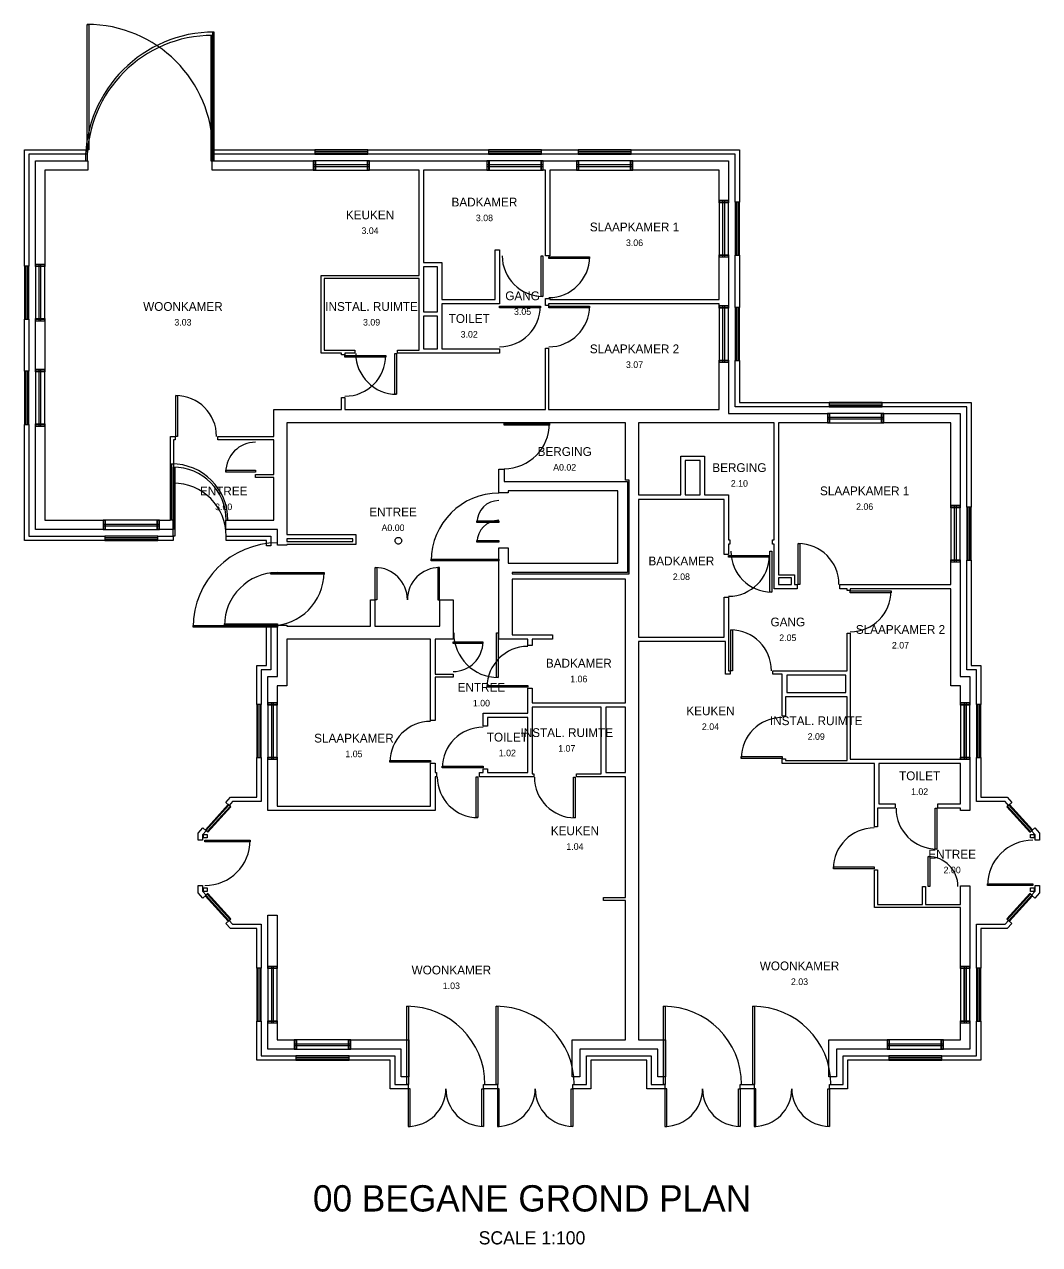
# Model space of a CAD drawing. Header units: metres. Extents: x 0 to 115, y -4 to 24.
# Drawn here: x 0 to 23.14, y -3.55 to 24.27 of the extents above; entities that cross this region are included whole.
import ezdxf
from ezdxf.enums import TextEntityAlignment as Align

# ---------------------------------------------------------------- set-up
doc = ezdxf.new("R2010")
doc.units = ezdxf.units.M
for name, color, linetype in [('A-ANNO-TTLB', 7, 'Continuous'), ('A-AREA-IDEN', 7, 'Continuous'), ('A-COLS', 7, 'Continuous'), ('A-DOOR', 7, 'Continuous'), ('A-GLAZ', 7, 'Continuous'), ('A-WALL', 7, 'Continuous')]:
    doc.layers.add(name, color=color, linetype=linetype)

msp = doc.modelspace()

# ---------------------------------------------------------------- linework, layer by layer
at = {"layer": 'A-COLS'}
for p, q in [((8.45, 12.51), (8.453, 12.522)), ((8.453, 12.522), (8.46, 12.534)), ((8.46, 12.534), (8.466, 12.545)), ((8.466, 12.545), (8.477, 12.554)), ((8.477, 12.554), (8.486, 12.562)), ((8.486, 12.562), (8.499, 12.567)), ((8.499, 12.567), (8.511, 12.571)), ((8.511, 12.571), (8.523, 12.571)), ((8.523, 12.571), (8.537, 12.571)), ((8.537, 12.571), (8.551, 12.566)), ((8.551, 12.566), (8.562, 12.562)), ((8.562, 12.562), (8.573, 12.553)), ((8.573, 12.553), (8.582, 12.545)), ((8.582, 12.545), (8.589, 12.532)), ((8.589, 12.532), (8.595, 12.522)), ((8.595, 12.522), (8.598, 12.508)), ((8.448, 12.496), (8.45, 12.51)), ((8.45, 12.484), (8.448, 12.496)), ((8.453, 12.47), (8.45, 12.484)), ((8.459, 12.46), (8.453, 12.47)), ((8.466, 12.447), (8.459, 12.46)), ((8.475, 12.439), (8.466, 12.447)), ((8.486, 12.43), (8.475, 12.439)), ((8.497, 12.426), (8.486, 12.43)), ((8.511, 12.421), (8.497, 12.426)), ((8.525, 12.421), (8.511, 12.421)), ((8.537, 12.421), (8.525, 12.421)), ((8.549, 12.425), (8.537, 12.421)), ((8.562, 12.43), (8.549, 12.425)), ((8.571, 12.438), (8.562, 12.43)), ((8.582, 12.447), (8.571, 12.438)), ((8.588, 12.458), (8.582, 12.447)), ((8.595, 12.47), (8.588, 12.458)), ((8.598, 12.482), (8.595, 12.47)), ((8.598, 12.508), (8.6, 12.496)), ((8.6, 12.496), (8.598, 12.482)), ((4.085, 5.76), (4.085, 5.8)), ((4.085, 5.8), (4.125, 5.8)), ((4.085, 5.72), (4.085, 5.76)), ((4.125, 5.72), (4.085, 5.72)), ((4.125, 5.8), (4.165, 5.8)), ((4.165, 5.72), (4.125, 5.72)), ((4.165, 5.8), (4.165, 5.76)), ((4.165, 5.76), (4.165, 5.72)), ((22.935, 5.76), (22.935, 5.8)), ((22.935, 5.8), (22.975, 5.8)), ((22.935, 5.72), (22.935, 5.76)), ((22.975, 5.72), (22.935, 5.72)), ((22.975, 5.8), (23.015, 5.8)), ((23.015, 5.72), (22.975, 5.72)), ((23.015, 5.8), (23.015, 5.76)), ((23.015, 5.76), (23.015, 5.72)), ((4.085, 4.54), (4.085, 4.58)), ((4.085, 4.58), (4.125, 4.58)), ((4.085, 4.5), (4.085, 4.54)), ((4.125, 4.5), (4.085, 4.5)), ((4.125, 4.58), (4.165, 4.58)), ((4.165, 4.5), (4.125, 4.5)), ((4.165, 4.58), (4.165, 4.54)), ((4.165, 4.54), (4.165, 4.5)), ((22.935, 4.54), (22.935, 4.58)), ((22.935, 4.58), (22.975, 4.58)), ((22.935, 4.5), (22.935, 4.54)), ((22.975, 4.5), (22.935, 4.5)), ((22.975, 4.58), (23.015, 4.58)), ((23.015, 4.5), (22.975, 4.5)), ((23.015, 4.58), (23.015, 4.54)), ((23.015, 4.54), (23.015, 4.5))]:
    msp.add_line(p, q, dxfattribs=at)
at = {"layer": 'A-DOOR'}
for p, q in [((1.43, 21.41), (1.43, 24.27)), ((1.43, 24.27), (1.47, 24.27)), ((1.47, 24.27), (1.47, 21.41)), ((4.29, 24.02), (4.25, 24.02)), ((4.25, 24.02), (4.25, 21.16)), ((4.328, 24.096), (4.288, 24.096)), ((4.288, 24.096), (4.288, 21.16)), ((4.29, 21.16), (4.29, 24.02)), ((4.328, 21.16), (4.328, 24.096)), ((1.47, 21.41), (1.43, 21.41)), ((4.25, 21.16), (4.29, 21.16)), ((4.288, 21.16), (4.328, 21.16)), ((11.78, 18.066), (11.78, 18.996)), ((11.78, 18.996), (11.82, 18.996)), ((11.82, 18.996), (11.82, 18.066)), ((11.952, 18.97), (12.882, 18.97)), ((11.952, 18.93), (11.952, 18.97)), ((12.882, 18.93), (11.952, 18.93)), ((12.882, 18.97), (12.882, 18.93)), ((10.832, 17.848), (11.762, 17.848)), ((10.832, 17.808), (10.832, 17.848)), ((11.762, 17.808), (10.832, 17.808)), ((11.762, 17.848), (11.762, 17.808)), ((11.82, 18.066), (11.78, 18.066)), ((11.952, 17.847), (12.882, 17.847)), ((11.952, 17.807), (11.952, 17.847)), ((12.882, 17.847), (12.882, 17.807)), ((12.882, 17.807), (11.952, 17.807)), ((7.305, 16.722), (8.235, 16.722)), ((7.305, 16.682), (7.305, 16.722)), ((8.235, 16.722), (8.235, 16.682)), ((8.443, 15.836), (8.443, 16.766)), ((8.443, 16.766), (8.483, 16.766)), ((8.483, 16.766), (8.483, 15.836)), ((8.235, 16.682), (7.305, 16.682)), ((3.449, 14.875), (3.449, 15.805)), ((3.449, 15.805), (3.489, 15.805)), ((3.489, 15.805), (3.489, 14.875)), ((8.483, 15.836), (8.443, 15.836)), ((10.936, 15.173), (11.97, 15.173)), ((10.936, 15.133), (10.936, 15.173)), ((11.97, 15.133), (10.936, 15.133)), ((11.97, 15.173), (11.97, 15.133)), ((3.489, 14.875), (3.449, 14.875)), ((3.352, 12.964), (3.352, 14.25)), ((3.352, 14.25), (3.392, 14.25)), ((3.392, 14.25), (3.392, 12.964)), ((3.39, 12.964), (3.39, 14.174)), ((3.39, 14.174), (3.43, 14.174)), ((3.43, 14.174), (3.43, 12.964)), ((4.591, 14.062), (4.591, 14.102)), ((4.591, 14.102), (5.271, 14.102)), ((5.271, 14.062), (4.591, 14.062)), ((5.271, 14.102), (5.271, 14.062)), ((3.39, 12.6), (3.39, 13.81)), ((3.39, 13.81), (3.43, 13.81)), ((3.43, 13.81), (3.43, 12.6)), ((3.392, 12.964), (3.352, 12.964)), ((3.43, 12.964), (3.39, 12.964)), ((10.316, 12.912), (10.316, 12.952)), ((10.316, 12.952), (10.816, 12.952)), ((10.316, 12.912), (10.316, 12.952)), ((10.316, 12.952), (10.816, 12.952)), ((10.816, 12.912), (10.316, 12.912)), ((10.816, 12.912), (10.316, 12.912)), ((10.816, 12.952), (10.816, 12.912)), ((10.816, 12.952), (10.816, 12.912)), ((3.43, 12.6), (3.39, 12.6)), ((10.316, 12.462), (10.316, 12.502)), ((10.316, 12.502), (10.816, 12.502)), ((10.316, 12.462), (10.316, 12.502)), ((10.316, 12.502), (10.816, 12.502)), ((10.816, 12.462), (10.316, 12.462)), ((10.816, 12.462), (10.316, 12.462)), ((10.816, 12.502), (10.816, 12.462)), ((10.816, 12.502), (10.816, 12.462)), ((16.993, 11.326), (16.993, 12.256)), ((16.993, 12.256), (17.033, 12.256)), ((17.033, 12.256), (17.033, 11.326)), ((17.637, 11.5), (17.637, 12.43)), ((17.637, 12.43), (17.677, 12.43)), ((17.677, 12.43), (17.677, 11.5)), ((9.273, 12.039), (9.273, 12.079)), ((9.273, 12.079), (10.816, 12.079)), ((10.816, 12.039), (9.273, 12.039)), ((10.816, 12.079), (10.816, 12.039)), ((16.05, 12.16), (16.98, 12.16)), ((16.05, 12.12), (16.05, 12.16)), ((16.98, 12.12), (16.05, 12.12)), ((16.98, 12.16), (16.98, 12.12)), ((5.62, 11.77), (6.83, 11.77)), ((5.62, 11.73), (5.62, 11.77)), ((6.83, 11.73), (5.62, 11.73)), ((6.83, 11.77), (6.83, 11.73)), ((7.994, 11.15), (7.994, 11.885)), ((7.994, 11.885), (8.034, 11.885)), ((8.034, 11.885), (8.034, 11.15)), ((9.464, 11.885), (9.424, 11.885)), ((9.424, 11.885), (9.424, 11.15)), ((9.464, 11.15), (9.464, 11.885)), ((17.677, 11.5), (17.637, 11.5)), ((8.034, 11.15), (7.994, 11.15)), ((9.424, 11.15), (9.464, 11.15)), ((17.033, 11.326), (16.993, 11.326)), ((18.826, 11.351), (19.756, 11.351)), ((18.826, 11.311), (18.826, 11.351)), ((19.756, 11.311), (18.826, 11.311)), ((19.756, 11.351), (19.756, 11.311)), ((4.56, 10.56), (4.56, 10.6)), ((4.56, 10.6), (5.77, 10.6)), ((5.77, 10.6), (5.77, 10.56)), ((3.845, 10.522), (3.845, 10.562)), ((3.845, 10.562), (5.77, 10.562)), ((5.77, 10.522), (3.845, 10.522)), ((5.77, 10.56), (4.56, 10.56)), ((5.77, 10.562), (5.77, 10.522)), ((10.762, 9.377), (10.762, 10.393)), ((10.762, 10.393), (10.802, 10.393)), ((10.802, 10.393), (10.802, 9.377)), ((16.099, 9.532), (16.099, 10.462)), ((16.099, 10.462), (16.139, 10.462)), ((16.139, 10.462), (16.139, 9.532)), ((9.772, 10.193), (10.452, 10.193)), ((9.772, 10.153), (9.772, 10.193)), ((10.452, 10.153), (9.772, 10.153)), ((10.452, 10.193), (10.452, 10.153)), ((16.139, 9.532), (16.099, 9.532)), ((10.545, 9.157), (10.545, 9.197)), ((10.545, 9.197), (11.475, 9.197)), ((10.802, 9.377), (10.762, 9.377)), ((11.475, 9.197), (11.475, 9.157)), ((11.475, 9.157), (10.545, 9.157)), ((16.341, 7.534), (16.341, 7.574)), ((16.341, 7.574), (17.271, 7.574)), ((17.271, 7.534), (16.341, 7.534)), ((17.271, 7.574), (17.271, 7.534)), ((8.33, 7.447), (8.33, 7.487)), ((8.33, 7.487), (9.26, 7.487)), ((9.26, 7.447), (8.33, 7.447)), ((9.26, 7.487), (9.26, 7.447)), ((9.525, 7.314), (9.525, 7.354)), ((9.525, 7.354), (10.455, 7.354)), ((10.455, 7.314), (9.525, 7.314)), ((10.455, 7.354), (10.455, 7.314)), ((10.299, 6.182), (10.299, 7.112)), ((10.299, 7.112), (10.339, 7.112)), ((10.339, 7.112), (10.339, 6.182)), ((12.514, 6.177), (12.514, 7.107)), ((12.514, 7.107), (12.554, 7.107)), ((12.554, 7.107), (12.554, 6.177)), ((10.339, 6.182), (10.299, 6.182)), ((12.554, 6.177), (12.514, 6.177)), ((20.758, 5.465), (20.758, 6.395)), ((20.758, 6.395), (20.798, 6.395)), ((20.798, 6.395), (20.798, 5.465)), ((4.113, 5.667), (5.147, 5.667)), ((4.113, 5.627), (4.113, 5.667)), ((5.147, 5.627), (4.113, 5.627)), ((5.147, 5.667), (5.147, 5.627)), ((20.599, 4.612), (20.599, 5.292)), ((20.599, 5.292), (20.639, 5.292)), ((20.639, 5.292), (20.639, 4.612)), ((20.798, 5.465), (20.758, 5.465)), ((18.44, 5.017), (18.44, 5.057)), ((18.44, 5.057), (19.37, 5.057)), ((19.37, 5.017), (18.44, 5.017)), ((19.37, 5.057), (19.37, 5.017)), ((20.639, 4.612), (20.599, 4.612)), ((21.953, 4.633), (21.953, 4.673)), ((21.953, 4.673), (22.987, 4.673)), ((22.987, 4.633), (21.953, 4.633)), ((22.987, 4.673), (22.987, 4.633)), ((8.718, 0.1), (8.718, 1.879)), ((8.718, 1.879), (8.758, 1.879)), ((8.758, 1.879), (8.758, 0.1)), ((10.753, 0.1), (10.753, 1.879)), ((10.753, 1.879), (10.793, 1.879)), ((10.793, 1.879), (10.793, 0.1)), ((14.568, 0.1), (14.568, 1.879)), ((14.568, 1.879), (14.608, 1.879)), ((14.608, 1.879), (14.608, 0.1)), ((16.603, 0.1), (16.603, 1.879)), ((16.603, 1.879), (16.643, 1.879)), ((16.643, 1.879), (16.643, 0.1)), ((8.758, 0.1), (8.718, 0.1)), ((8.75, 0), (8.75, -0.858)), ((8.79, 0), (8.75, 0)), ((8.79, -0.858), (8.79, 0)), ((10.425, -0.858), (10.425, 0)), ((10.425, 0), (10.465, 0)), ((10.465, 0), (10.465, -0.858)), ((10.793, 0.1), (10.753, 0.1)), ((10.785, 0), (10.785, -0.858)), ((10.825, 0), (10.785, 0)), ((10.825, -0.858), (10.825, 0)), ((12.46, -0.858), (12.46, 0)), ((12.46, 0), (12.5, 0)), ((12.5, 0), (12.5, -0.858)), ((14.608, 0.1), (14.568, 0.1)), ((14.6, 0), (14.6, -0.858)), ((14.64, 0), (14.6, 0)), ((14.64, -0.858), (14.64, 0)), ((16.275, -0.858), (16.275, 0)), ((16.275, 0), (16.315, 0)), ((16.315, 0), (16.315, -0.858)), ((16.643, 0.1), (16.603, 0.1)), ((16.635, 0), (16.635, -0.858)), ((16.675, 0), (16.635, 0)), ((16.675, -0.858), (16.675, 0)), ((18.31, -0.858), (18.31, 0)), ((18.31, 0), (18.35, 0)), ((18.35, 0), (18.35, -0.858)), ((8.75, -0.858), (8.79, -0.858)), ((10.465, -0.858), (10.425, -0.858)), ((10.785, -0.858), (10.825, -0.858)), ((12.5, -0.858), (12.46, -0.858)), ((14.6, -0.858), (14.64, -0.858)), ((16.315, -0.858), (16.275, -0.858)), ((16.635, -0.858), (16.675, -0.858)), ((18.35, -0.858), (18.31, -0.858))]:
    msp.add_line(p, q, dxfattribs=at)
for centre, radius, start, end in [((1.43, 21.41), 2.86, 0, 90), ((4.328, 21.16), 2.936, 90, -180), ((4.29, 21.16), 2.86, 90, -180), ((11.82, 18.996), 0.93, -180, -90), ((11.952, 18.97), 0.93, -90, 0), ((10.832, 17.848), 0.93, -90, 0), ((11.952, 17.847), 0.93, -90, 0), ((7.305, 16.722), 0.93, -90, 0), ((8.483, 16.766), 0.93, -180, -90), ((3.449, 14.875), 0.93, 0, 90), ((10.936, 15.173), 1.034, -90, 0), ((5.271, 14.062), 0.68, 90, -180), ((3.352, 12.964), 1.286, 0, 90), ((3.39, 12.964), 1.21, 0, 90), ((3.39, 12.6), 1.21, 0, 90), ((10.816, 12.039), 1.543, 90, 180), ((10.816, 12.912), 0.5, 90, 180), ((10.816, 12.912), 0.5, 90, 180), ((10.816, 12.462), 0.5, 90, 180), ((10.816, 12.462), 0.5, 90, 180), ((5.77, 10.522), 1.925, 90, 180), ((17.033, 12.256), 0.93, -180, -90), ((17.637, 11.5), 0.93, 0, 90), ((16.05, 12.16), 0.93, -90, 0), ((5.77, 10.56), 1.21, 90, 180), ((5.62, 11.77), 1.21, -90, 0), ((7.994, 11.15), 0.735, 0, 90), ((9.464, 11.15), 0.735, 90, -180), ((18.826, 11.351), 0.93, -90, 0), ((10.802, 10.393), 1.016, -180, -90), ((16.099, 9.532), 0.93, 0, 90), ((9.772, 10.193), 0.68, -90, 0), ((11.475, 9.157), 0.93, 90, -180), ((9.26, 7.447), 0.93, 90, -180), ((17.271, 7.534), 0.93, 90, -180), ((10.455, 7.314), 0.93, 90, -180), ((10.339, 7.112), 0.93, -180, -90), ((12.554, 7.107), 0.93, -180, -90), ((20.798, 6.395), 0.93, -180, -90), ((19.37, 5.017), 0.93, 90, -180), ((4.113, 5.667), 1.034, -90, 0), ((22.987, 4.633), 1.034, 90, 180), ((20.599, 4.612), 0.68, 0, 90), ((8.718, 0.1), 1.779, 0, 90), ((10.753, 0.1), 1.779, 0, 90), ((14.568, 0.1), 1.779, 0, 90), ((16.603, 0.1), 1.779, 0, 90), ((8.75, 0), 0.858, -90, 0), ((10.465, 0), 0.858, -180, -90), ((10.785, 0), 0.858, -90, 0), ((12.5, 0), 0.858, -180, -90), ((14.6, 0), 0.858, -90, 0), ((16.315, 0), 0.858, -180, -90), ((16.635, 0), 0.858, -90, 0), ((18.35, 0), 0.858, -180, -90)]:
    msp.add_arc(centre, radius, start, end, dxfattribs=at)
at = {"layer": 'A-GLAZ'}
for p, q in [((7.868, 21.16), (6.582, 21.16)), ((6.582, 21.16), (6.582, 20.946)), ((7.83, 21.41), (6.62, 21.41)), ((6.62, 21.41), (6.62, 21.31)), ((6.62, 21.38), (7.83, 21.38)), ((6.62, 21.34), (7.83, 21.34)), ((6.62, 21.31), (7.83, 21.31)), ((7.83, 21.16), (6.62, 21.16)), ((6.62, 21.16), (6.62, 20.946)), ((7.83, 21.31), (7.83, 21.41)), ((7.83, 20.946), (7.83, 21.16)), ((7.868, 20.946), (7.868, 21.16)), ((11.828, 21.16), (10.542, 21.16)), ((10.542, 21.16), (10.542, 20.946)), ((11.79, 21.41), (10.58, 21.41)), ((10.58, 21.41), (10.58, 21.31)), ((10.58, 21.38), (11.79, 21.38)), ((10.58, 21.34), (11.79, 21.34)), ((10.58, 21.31), (11.79, 21.31)), ((11.79, 21.16), (10.58, 21.16)), ((10.58, 21.16), (10.58, 20.946)), ((11.79, 21.31), (11.79, 21.41)), ((11.79, 20.946), (11.79, 21.16)), ((11.828, 20.946), (11.828, 21.16)), ((13.868, 21.16), (12.582, 21.16)), ((12.582, 21.16), (12.582, 20.946)), ((13.83, 21.41), (12.62, 21.41)), ((12.62, 21.41), (12.62, 21.31)), ((12.62, 21.38), (13.83, 21.38)), ((12.62, 21.34), (13.83, 21.34)), ((12.62, 21.31), (13.83, 21.31)), ((13.83, 21.16), (12.62, 21.16)), ((12.62, 21.16), (12.62, 20.946)), ((13.83, 21.31), (13.83, 21.41)), ((13.83, 20.946), (13.83, 21.16)), ((13.868, 20.946), (13.868, 21.16)), ((6.582, 21.073), (7.868, 21.073)), ((6.582, 21.033), (7.868, 21.033)), ((6.582, 20.946), (7.868, 20.946)), ((6.62, 21.073), (7.83, 21.073)), ((6.62, 21.033), (7.83, 21.033)), ((6.62, 20.946), (7.83, 20.946)), ((10.542, 21.073), (11.828, 21.073)), ((10.542, 21.033), (11.828, 21.033)), ((10.542, 20.946), (11.828, 20.946)), ((10.58, 21.073), (11.79, 21.073)), ((10.58, 21.033), (11.79, 21.033)), ((10.58, 20.946), (11.79, 20.946)), ((12.582, 21.073), (13.868, 21.073)), ((12.582, 21.033), (13.868, 21.033)), ((12.582, 20.946), (13.868, 20.946)), ((12.62, 21.073), (13.83, 21.073)), ((12.62, 21.033), (13.83, 21.033)), ((12.62, 20.946), (13.83, 20.946)), ((16.05, 20.253), (15.836, 20.253)), ((15.836, 20.253), (15.836, 18.967)), ((16.05, 20.215), (15.836, 20.215)), ((15.836, 20.215), (15.836, 19.005)), ((15.923, 18.967), (15.923, 20.253)), ((15.923, 19.005), (15.923, 20.215)), ((15.963, 18.967), (15.963, 20.253)), ((15.963, 19.005), (15.963, 20.215)), ((16.05, 18.967), (16.05, 20.253)), ((16.05, 19.005), (16.05, 20.215)), ((16.3, 20.215), (16.2, 20.215)), ((16.2, 20.215), (16.2, 19.005)), ((16.23, 19.005), (16.23, 20.215)), ((16.27, 19.005), (16.27, 20.215)), ((16.3, 19.005), (16.3, 20.215)), ((15.836, 19.005), (16.05, 19.005)), ((15.836, 18.967), (16.05, 18.967)), ((16.2, 19.005), (16.3, 19.005)), ((0.1, 18.76), (0, 18.76)), ((0, 18.76), (0, 17.55)), ((0.03, 17.55), (0.03, 18.76)), ((0.07, 17.55), (0.07, 18.76)), ((0.1, 17.55), (0.1, 18.76)), ((0.464, 18.798), (0.25, 18.798)), ((0.25, 18.798), (0.25, 17.512)), ((0.464, 18.76), (0.25, 18.76)), ((0.25, 18.76), (0.25, 17.55)), ((0.337, 17.512), (0.337, 18.798)), ((0.337, 17.55), (0.337, 18.76)), ((0.377, 17.512), (0.377, 18.798)), ((0.377, 17.55), (0.377, 18.76)), ((0.464, 17.512), (0.464, 18.798)), ((0.464, 17.55), (0.464, 18.76)), ((16.05, 17.853), (15.836, 17.853)), ((15.836, 17.853), (15.836, 16.567)), ((16.05, 17.815), (15.836, 17.815)), ((15.836, 17.815), (15.836, 16.605)), ((15.923, 16.567), (15.923, 17.853)), ((15.923, 16.605), (15.923, 17.815)), ((15.963, 16.567), (15.963, 17.853)), ((15.963, 16.605), (15.963, 17.815)), ((16.05, 16.567), (16.05, 17.853)), ((16.05, 16.605), (16.05, 17.815)), ((16.3, 17.815), (16.2, 17.815)), ((16.2, 17.815), (16.2, 16.605)), ((16.23, 16.605), (16.23, 17.815)), ((16.27, 16.605), (16.27, 17.815)), ((16.3, 16.605), (16.3, 17.815)), ((0, 17.55), (0.1, 17.55)), ((0.25, 17.55), (0.464, 17.55)), ((0.25, 17.512), (0.464, 17.512)), ((15.836, 16.605), (16.05, 16.605)), ((15.836, 16.567), (16.05, 16.567)), ((16.2, 16.605), (16.3, 16.605)), ((0.1, 16.36), (0, 16.36)), ((0, 16.36), (0, 15.15)), ((0.03, 15.15), (0.03, 16.36)), ((0.07, 15.15), (0.07, 16.36)), ((0.1, 15.15), (0.1, 16.36)), ((0.464, 16.398), (0.25, 16.398)), ((0.25, 16.398), (0.25, 15.112)), ((0.464, 16.36), (0.25, 16.36)), ((0.25, 16.36), (0.25, 15.15)), ((0.337, 15.112), (0.337, 16.398)), ((0.337, 15.15), (0.337, 16.36)), ((0.377, 15.112), (0.377, 16.398)), ((0.377, 15.15), (0.377, 16.36)), ((0.464, 15.112), (0.464, 16.398)), ((0.464, 15.15), (0.464, 16.36)), ((19.55, 15.65), (18.34, 15.65)), ((18.34, 15.65), (18.34, 15.55)), ((18.34, 15.62), (19.55, 15.62)), ((19.55, 15.55), (19.55, 15.65)), ((19.588, 15.4), (18.302, 15.4)), ((18.302, 15.4), (18.302, 15.186)), ((18.302, 15.313), (19.588, 15.313)), ((18.34, 15.58), (19.55, 15.58)), ((18.34, 15.55), (19.55, 15.55)), ((19.55, 15.4), (18.34, 15.4)), ((18.34, 15.4), (18.34, 15.186)), ((18.34, 15.313), (19.55, 15.313)), ((19.55, 15.186), (19.55, 15.4)), ((19.588, 15.186), (19.588, 15.4)), ((0, 15.15), (0.1, 15.15)), ((0.25, 15.15), (0.464, 15.15)), ((0.25, 15.112), (0.464, 15.112)), ((18.302, 15.273), (19.588, 15.273)), ((18.302, 15.186), (19.588, 15.186)), ((18.34, 15.273), (19.55, 15.273)), ((18.34, 15.186), (19.55, 15.186)), ((21.33, 13.298), (21.116, 13.298)), ((21.116, 13.298), (21.116, 12.012)), ((21.33, 13.26), (21.116, 13.26)), ((21.116, 13.26), (21.116, 12.05)), ((21.203, 12.012), (21.203, 13.298)), ((21.203, 12.05), (21.203, 13.26)), ((21.243, 12.012), (21.243, 13.298)), ((21.243, 12.05), (21.243, 13.26)), ((21.33, 12.012), (21.33, 13.298)), ((21.33, 12.05), (21.33, 13.26)), ((21.58, 13.26), (21.48, 13.26)), ((21.48, 13.26), (21.48, 12.05)), ((21.51, 12.05), (21.51, 13.26)), ((21.55, 12.05), (21.55, 13.26)), ((21.58, 12.05), (21.58, 13.26)), ((3.078, 12.964), (1.792, 12.964)), ((1.792, 12.964), (1.792, 12.75)), ((1.792, 12.877), (3.078, 12.877)), ((1.792, 12.837), (3.078, 12.837)), ((3.04, 12.964), (1.83, 12.964)), ((1.83, 12.964), (1.83, 12.75)), ((1.83, 12.877), (3.04, 12.877)), ((1.83, 12.837), (3.04, 12.837)), ((3.04, 12.75), (3.04, 12.964)), ((3.078, 12.75), (3.078, 12.964)), ((1.792, 12.75), (3.078, 12.75)), ((1.83, 12.75), (3.04, 12.75)), ((3.04, 12.6), (1.83, 12.6)), ((1.83, 12.6), (1.83, 12.5)), ((1.83, 12.57), (3.04, 12.57)), ((1.83, 12.53), (3.04, 12.53)), ((3.04, 12.5), (3.04, 12.6)), ((1.83, 12.5), (3.04, 12.5)), ((21.116, 12.05), (21.33, 12.05)), ((21.116, 12.012), (21.33, 12.012)), ((21.48, 12.05), (21.58, 12.05)), ((5.4, 8.76), (5.3, 8.76)), ((5.3, 8.76), (5.3, 7.55)), ((5.33, 7.55), (5.33, 8.76)), ((5.37, 7.55), (5.37, 8.76)), ((5.4, 7.55), (5.4, 8.76)), ((5.764, 8.798), (5.55, 8.798)), ((5.55, 8.798), (5.55, 7.512)), ((5.764, 8.76), (5.55, 8.76)), ((5.55, 8.76), (5.55, 7.55)), ((5.637, 7.512), (5.637, 8.798)), ((5.637, 7.55), (5.637, 8.76)), ((5.677, 7.512), (5.677, 8.798)), ((5.677, 7.55), (5.677, 8.76)), ((5.764, 7.512), (5.764, 8.798)), ((5.764, 7.55), (5.764, 8.76)), ((21.336, 8.798), (21.336, 7.512)), ((21.55, 8.798), (21.336, 8.798)), ((21.55, 8.76), (21.336, 8.76)), ((21.336, 8.76), (21.336, 7.55)), ((21.423, 8.798), (21.423, 7.512)), ((21.423, 7.55), (21.423, 8.76)), ((21.463, 8.798), (21.463, 7.512)), ((21.463, 7.55), (21.463, 8.76)), ((21.55, 7.512), (21.55, 8.798)), ((21.55, 7.55), (21.55, 8.76)), ((21.8, 8.76), (21.7, 8.76)), ((21.7, 8.76), (21.7, 7.55)), ((21.73, 7.55), (21.73, 8.76)), ((21.77, 7.55), (21.77, 8.76)), ((21.8, 7.55), (21.8, 8.76)), ((5.3, 7.55), (5.4, 7.55)), ((5.55, 7.55), (5.764, 7.55)), ((21.336, 7.55), (21.55, 7.55)), ((21.7, 7.55), (21.8, 7.55)), ((5.55, 7.512), (5.764, 7.512)), ((21.336, 7.512), (21.55, 7.512)), ((4.645, 6.48), (4.124, 5.902)), ((4.139, 5.889), (4.66, 6.466)), ((4.168, 5.862), (4.69, 6.439)), ((4.183, 5.848), (4.705, 6.426)), ((4.705, 6.426), (4.645, 6.48)), ((22.455, 6.48), (22.396, 6.426)), ((22.396, 6.426), (22.917, 5.849)), ((22.932, 5.862), (22.411, 6.44)), ((22.962, 5.889), (22.441, 6.467)), ((22.977, 5.902), (22.455, 6.48)), ((4.124, 5.902), (4.183, 5.848)), ((22.917, 5.849), (22.977, 5.902)), ((4.183, 4.451), (4.123, 4.398)), ((4.123, 4.398), (4.645, 3.82)), ((4.138, 4.411), (4.659, 3.833)), ((4.168, 4.438), (4.689, 3.86)), ((4.704, 3.874), (4.183, 4.451)), ((22.917, 4.451), (22.396, 3.874)), ((22.411, 3.86), (22.932, 4.438)), ((22.441, 3.833), (22.962, 4.411)), ((22.455, 3.82), (22.977, 4.398)), ((22.977, 4.398), (22.917, 4.451)), ((4.645, 3.82), (4.704, 3.874)), ((22.396, 3.874), (22.455, 3.82)), ((5.764, 2.788), (5.55, 2.788)), ((5.55, 2.788), (5.55, 1.502)), ((5.637, 1.502), (5.637, 2.788)), ((5.677, 1.502), (5.677, 2.788)), ((5.764, 1.502), (5.764, 2.788)), ((21.336, 2.788), (21.336, 1.502)), ((21.55, 2.788), (21.336, 2.788)), ((21.423, 2.788), (21.423, 1.502)), ((21.463, 2.788), (21.463, 1.502)), ((21.55, 1.502), (21.55, 2.788)), ((5.4, 2.75), (5.3, 2.75)), ((5.3, 2.75), (5.3, 1.54)), ((5.33, 1.54), (5.33, 2.75)), ((5.37, 1.54), (5.37, 2.75)), ((5.4, 1.54), (5.4, 2.75)), ((5.764, 2.75), (5.55, 2.75)), ((5.55, 2.75), (5.55, 1.54)), ((5.637, 1.54), (5.637, 2.75)), ((5.677, 1.54), (5.677, 2.75)), ((5.764, 1.54), (5.764, 2.75)), ((21.55, 2.75), (21.336, 2.75)), ((21.336, 2.75), (21.336, 1.54)), ((21.423, 1.54), (21.423, 2.75)), ((21.463, 1.54), (21.463, 2.75)), ((21.55, 1.54), (21.55, 2.75)), ((21.8, 2.75), (21.7, 2.75)), ((21.7, 2.75), (21.7, 1.54)), ((21.73, 1.54), (21.73, 2.75)), ((21.77, 1.54), (21.77, 2.75)), ((21.8, 1.54), (21.8, 2.75)), ((5.3, 1.54), (5.4, 1.54)), ((5.55, 1.54), (5.764, 1.54)), ((5.55, 1.502), (5.764, 1.502)), ((21.336, 1.54), (21.55, 1.54)), ((21.336, 1.502), (21.55, 1.502)), ((21.7, 1.54), (21.8, 1.54)), ((7.438, 1.114), (6.152, 1.114)), ((6.152, 1.114), (6.152, 0.9)), ((7.4, 1.114), (6.19, 1.114)), ((6.19, 1.114), (6.19, 0.9)), ((7.4, 0.9), (7.4, 1.114)), ((7.438, 0.9), (7.438, 1.114)), ((20.948, 1.114), (19.662, 1.114)), ((19.662, 1.114), (19.662, 0.9)), ((20.91, 1.114), (19.7, 1.114)), ((19.7, 1.114), (19.7, 0.9)), ((20.91, 0.9), (20.91, 1.114)), ((20.948, 0.9), (20.948, 1.114)), ((6.152, 1.027), (7.438, 1.027)), ((6.152, 0.987), (7.438, 0.987)), ((6.152, 0.9), (7.438, 0.9)), ((6.19, 1.027), (7.4, 1.027)), ((6.19, 0.987), (7.4, 0.987)), ((6.19, 0.9), (7.4, 0.9)), ((19.662, 1.027), (20.948, 1.027)), ((19.662, 0.987), (20.948, 0.987)), ((19.662, 0.9), (20.948, 0.9)), ((19.7, 1.027), (20.91, 1.027)), ((19.7, 0.987), (20.91, 0.987)), ((19.7, 0.9), (20.91, 0.9)), ((7.4, 0.75), (6.19, 0.75)), ((6.19, 0.75), (6.19, 0.65)), ((6.19, 0.72), (7.4, 0.72)), ((6.19, 0.68), (7.4, 0.68)), ((6.19, 0.65), (7.4, 0.65)), ((7.4, 0.65), (7.4, 0.75)), ((20.91, 0.75), (19.7, 0.75)), ((19.7, 0.75), (19.7, 0.65)), ((19.7, 0.72), (20.91, 0.72)), ((19.7, 0.68), (20.91, 0.68)), ((19.7, 0.65), (20.91, 0.65)), ((20.91, 0.65), (20.91, 0.75))]:
    msp.add_line(p, q, dxfattribs=at)
at = {"layer": 'A-WALL'}
for p, q in [((0, 21.41), (1.43, 21.41)), ((0, 18.76), (0, 21.41)), ((1.43, 21.31), (0.1, 21.31)), ((0.1, 21.31), (0.1, 18.76)), ((0.25, 21.16), (1.442, 21.16)), ((0.25, 18.748), (0.25, 21.16)), ((1.43, 21.41), (1.43, 21.31)), ((1.442, 21.16), (1.442, 20.946)), ((4.278, 20.946), (4.278, 21.16)), ((4.278, 21.16), (6.632, 21.16)), ((4.29, 21.41), (6.62, 21.41)), ((4.29, 21.31), (4.29, 21.41)), ((6.62, 21.31), (4.29, 21.31)), ((6.62, 21.41), (6.62, 21.31)), ((6.632, 21.16), (6.632, 20.946)), ((7.818, 20.946), (7.818, 21.16)), ((7.818, 21.16), (10.592, 21.16)), ((7.83, 21.41), (10.58, 21.41)), ((7.83, 21.31), (7.83, 21.41)), ((10.58, 21.31), (7.83, 21.31)), ((10.58, 21.41), (10.58, 21.31)), ((10.592, 21.16), (10.592, 20.946)), ((11.778, 20.946), (11.778, 21.16)), ((11.778, 21.16), (12.632, 21.16)), ((11.79, 21.41), (12.62, 21.41)), ((11.79, 21.31), (11.79, 21.41)), ((12.62, 21.31), (11.79, 21.31)), ((12.62, 21.41), (12.62, 21.31)), ((12.632, 21.16), (12.632, 20.946)), ((13.818, 20.946), (13.818, 21.16)), ((13.818, 21.16), (16.05, 21.16)), ((13.83, 21.31), (13.83, 21.41)), ((13.83, 21.41), (16.3, 21.41)), ((16.2, 21.31), (13.83, 21.31)), ((16.05, 21.16), (16.05, 20.203)), ((16.2, 20.215), (16.2, 21.31)), ((16.3, 21.41), (16.3, 20.215)), ((1.442, 20.946), (0.464, 20.946)), ((0.464, 20.946), (0.464, 18.748)), ((6.632, 20.946), (4.278, 20.946)), ((8.995, 20.946), (7.818, 20.946)), ((8.995, 18.546), (8.995, 20.946)), ((10.592, 20.946), (9.095, 20.946)), ((9.095, 20.946), (9.095, 18.841)), ((11.877, 20.946), (11.778, 20.946)), ((11.877, 18.996), (11.877, 20.946)), ((12.632, 20.946), (11.977, 20.946)), ((11.977, 20.946), (11.977, 18.996)), ((15.836, 20.946), (13.818, 20.946)), ((15.836, 20.203), (15.836, 20.946)), ((16.05, 20.203), (15.836, 20.203)), ((16.3, 20.215), (16.2, 20.215)), ((10.732, 17.996), (10.732, 19.131)), ((10.732, 19.131), (10.832, 19.131)), ((10.832, 19.131), (10.832, 17.896)), ((11.977, 18.996), (11.877, 18.996)), ((15.836, 17.996), (15.836, 19.017)), ((15.836, 19.017), (16.05, 19.017)), ((16.05, 19.017), (16.05, 17.803)), ((16.2, 19.005), (16.3, 19.005)), ((16.2, 17.815), (16.2, 19.005)), ((16.3, 19.005), (16.3, 17.815)), ((0.1, 18.76), (0, 18.76)), ((0.464, 18.748), (0.25, 18.748)), ((9.095, 18.841), (9.515, 18.841)), ((9.415, 18.741), (9.095, 18.741)), ((9.095, 18.741), (9.095, 17.719)), ((9.415, 17.719), (9.415, 18.741)), ((9.515, 18.841), (9.515, 17.996)), ((6.761, 16.771), (6.761, 18.546)), ((6.761, 18.546), (8.995, 18.546)), ((8.995, 18.476), (6.831, 18.476)), ((6.831, 18.476), (6.831, 16.841)), ((8.995, 16.841), (8.995, 18.476)), ((9.515, 17.996), (10.732, 17.996)), ((10.832, 17.896), (9.515, 17.896)), ((9.515, 17.896), (9.515, 16.871)), ((11.877, 18.021), (11.977, 18.021)), ((11.877, 17.861), (11.877, 18.021)), ((11.947, 17.861), (11.877, 17.861)), ((15.836, 17.896), (11.947, 17.896)), ((11.947, 17.896), (11.947, 17.861)), ((11.977, 18.021), (11.977, 17.996)), ((11.977, 17.996), (15.836, 17.996)), ((15.836, 17.803), (15.836, 17.896)), ((16.3, 17.815), (16.2, 17.815)), ((0, 17.55), (0.1, 17.55)), ((0, 16.36), (0, 17.55)), ((0.1, 17.55), (0.1, 16.36)), ((0.25, 16.348), (0.25, 17.562)), ((0.25, 17.562), (0.464, 17.562)), ((0.464, 17.562), (0.464, 16.348)), ((9.095, 17.719), (9.415, 17.719)), ((9.415, 17.619), (9.095, 17.619)), ((9.095, 17.619), (9.095, 16.871)), ((9.415, 16.871), (9.415, 17.619)), ((16.05, 17.803), (15.836, 17.803)), ((7.23, 16.771), (6.761, 16.771)), ((6.831, 16.841), (7.53, 16.841)), ((7.23, 16.736), (7.23, 16.771)), ((7.3, 16.736), (7.23, 16.736)), ((7.53, 16.771), (7.3, 16.771)), ((7.3, 16.771), (7.3, 16.736)), ((7.53, 16.841), (7.53, 16.771)), ((8.505, 16.771), (8.505, 16.841)), ((8.505, 16.841), (8.995, 16.841)), ((10.832, 16.771), (8.505, 16.771)), ((9.095, 16.871), (9.415, 16.871)), ((9.515, 16.871), (10.832, 16.871)), ((10.832, 16.871), (10.832, 16.771)), ((11.877, 15.486), (11.877, 16.886)), ((11.877, 16.886), (11.947, 16.886)), ((11.947, 16.886), (11.947, 15.486)), ((15.836, 15.486), (15.836, 16.617)), ((15.836, 16.617), (16.05, 16.617)), ((16.05, 16.617), (16.05, 15.4)), ((16.2, 15.55), (16.2, 16.605)), ((16.2, 16.605), (16.3, 16.605)), ((16.3, 16.605), (16.3, 15.65)), ((0.1, 16.36), (0, 16.36)), ((0.464, 16.348), (0.25, 16.348)), ((7.23, 15.486), (7.23, 15.761)), ((7.23, 15.761), (7.3, 15.761)), ((7.3, 15.761), (7.3, 15.486)), ((16.3, 15.65), (18.34, 15.65)), ((18.34, 15.65), (18.34, 15.55)), ((19.55, 15.65), (21.58, 15.65)), ((19.55, 15.55), (19.55, 15.65)), ((21.58, 15.65), (21.58, 13.26)), ((5.684, 14.87), (5.684, 15.486)), ((5.684, 15.486), (7.23, 15.486)), ((7.3, 15.486), (11.877, 15.486)), ((11.947, 15.486), (15.836, 15.486)), ((16.05, 15.4), (18.352, 15.4)), ((18.34, 15.55), (16.2, 15.55)), ((18.352, 15.4), (18.352, 15.186)), ((19.538, 15.186), (19.538, 15.4)), ((19.538, 15.4), (21.33, 15.4)), ((21.48, 15.55), (19.55, 15.55)), ((21.33, 15.4), (21.33, 13.248)), ((21.48, 13.26), (21.48, 15.55)), ((0, 15.15), (0.1, 15.15)), ((0, 12.5), (0, 15.15)), ((0.1, 15.15), (0.1, 12.6)), ((0.25, 15.162), (0.464, 15.162)), ((0.25, 12.75), (0.25, 15.162)), ((0.464, 15.162), (0.464, 12.964)), ((13.7, 15.186), (5.984, 15.186)), ((5.984, 15.186), (5.984, 12.641)), ((13.7, 13.88), (13.7, 15.186)), ((17.09, 15.186), (14, 15.186)), ((14, 15.186), (14, 13.54)), ((17.09, 12.516), (17.09, 15.186)), ((18.352, 15.186), (17.19, 15.186)), ((17.19, 15.186), (17.19, 11.72)), ((21.116, 15.186), (19.538, 15.186)), ((21.116, 13.248), (21.116, 15.186)), ((3.33, 12.964), (3.33, 14.87)), ((3.33, 14.87), (3.435, 14.87)), ((3.435, 14.8), (3.4, 14.8)), ((3.4, 14.8), (3.4, 12.75)), ((3.435, 14.87), (3.435, 14.8)), ((4.41, 14.8), (4.41, 14.87)), ((4.41, 14.87), (5.684, 14.87)), ((5.684, 14.8), (4.41, 14.8)), ((5.684, 14.005), (5.684, 14.8)), ((14.959, 13.54), (14.959, 14.426)), ((14.959, 14.426), (15.504, 14.426)), ((15.404, 14.326), (15.059, 14.326)), ((15.059, 14.326), (15.059, 13.54)), ((15.404, 13.54), (15.404, 14.326)), ((15.504, 14.426), (15.504, 13.54)), ((5.271, 13.935), (5.271, 14.005)), ((5.271, 14.005), (5.684, 14.005)), ((5.684, 13.935), (5.271, 13.935)), ((5.684, 12.964), (5.684, 13.935)), ((10.816, 13.591), (10.816, 14.126)), ((10.816, 14.126), (10.936, 14.126)), ((10.936, 14.126), (10.936, 13.85)), ((10.936, 13.85), (13.744, 13.85)), ((13.53, 13.636), (11.03, 13.636)), ((11.03, 13.636), (11.03, 13.591)), ((13.53, 11.986), (13.53, 13.636)), ((13.786, 13.88), (13.7, 13.88)), ((13.744, 13.85), (13.744, 11.772)), ((13.786, 11.742), (13.786, 13.88)), ((11.03, 13.591), (10.816, 13.591)), ((14, 13.54), (14.959, 13.54)), ((15.95, 13.44), (14, 13.44)), ((14, 13.44), (14, 10.3)), ((15.059, 13.54), (15.404, 13.54)), ((15.504, 13.54), (16.05, 13.54)), ((15.95, 12.183), (15.95, 13.44)), ((16.05, 13.54), (16.05, 12.516)), ((21.33, 13.248), (21.116, 13.248)), ((21.58, 13.26), (21.48, 13.26)), ((0.464, 12.964), (1.842, 12.964)), ((1.842, 12.964), (1.842, 12.75)), ((3.028, 12.75), (3.028, 12.964)), ((3.028, 12.964), (3.33, 12.964)), ((4.588, 12.964), (5.684, 12.964)), ((4.588, 12.75), (4.588, 12.964)), ((0.1, 12.6), (1.83, 12.6)), ((1.842, 12.75), (0.25, 12.75)), ((1.83, 12.6), (1.83, 12.5)), ((3.4, 12.75), (3.028, 12.75)), ((3.04, 12.5), (3.04, 12.6)), ((3.04, 12.6), (3.39, 12.6)), ((3.39, 12.6), (3.39, 12.5)), ((5.77, 12.75), (4.588, 12.75)), ((4.6, 12.5), (4.6, 12.6)), ((4.6, 12.6), (5.62, 12.6)), ((5.62, 12.6), (5.62, 12.382)), ((5.77, 12.397), (5.77, 12.75)), ((5.984, 12.641), (7.554, 12.641)), ((7.484, 12.541), (5.984, 12.541)), ((5.984, 12.541), (5.984, 12.48)), ((7.484, 12.48), (7.484, 12.541)), ((7.554, 12.641), (7.554, 12.41)), ((1.83, 12.5), (0, 12.5)), ((3.39, 12.5), (3.04, 12.5)), ((5.52, 12.5), (4.6, 12.5)), ((5.52, 12.382), (5.52, 12.5)), ((5.62, 12.382), (5.52, 12.382)), ((5.984, 12.397), (5.77, 12.397)), ((5.984, 12.48), (7.484, 12.48)), ((7.554, 12.41), (5.984, 12.41)), ((5.984, 12.41), (5.984, 12.397)), ((10.816, 10.25), (10.816, 12.331)), ((10.816, 12.331), (11.03, 12.331)), ((11.03, 12.331), (11.03, 11.986)), ((16.05, 12.516), (16.08, 12.516)), ((16.08, 12.416), (16.05, 12.416)), ((16.05, 12.416), (16.05, 12.183)), ((16.08, 12.516), (16.08, 12.416)), ((17.055, 12.416), (17.055, 12.516)), ((17.055, 12.516), (17.09, 12.516)), ((17.09, 12.416), (17.055, 12.416)), ((17.09, 11.4), (17.09, 12.416)), ((11.03, 11.986), (13.53, 11.986)), ((16.05, 12.183), (15.95, 12.183)), ((21.116, 11.5), (21.116, 12.062)), ((21.116, 12.062), (21.33, 12.062)), ((21.33, 12.062), (21.33, 9.4)), ((21.48, 9.55), (21.48, 12.05)), ((21.48, 12.05), (21.58, 12.05)), ((21.58, 12.05), (21.58, 9.65)), ((13.744, 11.772), (11.116, 11.772)), ((11.116, 11.772), (11.116, 11.742)), ((11.116, 11.742), (13.786, 11.742)), ((17.19, 11.72), (17.554, 11.72)), ((17.554, 11.72), (17.554, 11.5)), ((13.7, 11.622), (11.116, 11.622)), ((11.116, 11.622), (11.116, 10.35)), ((13.7, 8.798), (13.7, 11.622)), ((17.19, 11.65), (17.19, 11.5)), ((17.484, 11.65), (17.19, 11.65)), ((17.19, 11.5), (17.484, 11.5)), ((17.484, 11.5), (17.484, 11.65)), ((17.554, 11.5), (17.614, 11.5)), ((17.614, 11.5), (17.614, 11.4)), ((18.59, 11.4), (18.59, 11.5)), ((18.59, 11.5), (21.116, 11.5)), ((7.886, 10.55), (7.886, 11.15)), ((7.886, 11.15), (7.986, 11.15)), ((7.986, 11.15), (7.986, 10.55)), ((9.472, 10.55), (9.472, 11.15)), ((9.472, 11.15), (9.772, 11.15)), ((9.772, 11.15), (9.772, 10.25)), ((15.95, 10.3), (15.95, 11.208)), ((15.95, 11.208), (16.05, 11.208)), ((16.05, 11.208), (16.05, 9.527)), ((17.614, 11.4), (17.09, 11.4)), ((18.752, 11.4), (18.59, 11.4)), ((18.752, 11.365), (18.752, 11.4)), ((18.822, 11.365), (18.752, 11.365)), ((21.116, 11.4), (18.822, 11.4)), ((18.822, 11.4), (18.822, 11.365)), ((21.116, 9.186), (21.116, 11.4)), ((5.52, 10.56), (5.62, 10.56)), ((5.52, 9.65), (5.52, 10.56)), ((5.62, 10.56), (5.62, 9.55)), ((5.77, 9.4), (5.77, 10.572)), ((5.77, 10.572), (5.984, 10.572)), ((5.984, 10.572), (5.984, 10.55)), ((5.984, 10.55), (7.886, 10.55)), ((7.986, 10.55), (9.472, 10.55)), ((11.116, 10.35), (12.036, 10.35)), ((12.036, 10.35), (12.036, 10.25)), ((14, 10.3), (15.95, 10.3)), ((18.752, 9.527), (18.752, 10.39)), ((18.752, 10.39), (18.822, 10.39)), ((18.822, 10.39), (18.822, 7.515)), ((9.26, 10.25), (5.984, 10.25)), ((5.984, 10.25), (5.984, 9.186)), ((9.26, 8.4), (9.26, 10.25)), ((9.772, 10.25), (9.36, 10.25)), ((9.36, 10.25), (9.36, 9.455)), ((11.475, 10.25), (10.816, 10.25)), ((11.475, 10.11), (11.475, 10.25)), ((11.575, 10.11), (11.475, 10.11)), ((12.036, 10.25), (11.575, 10.25)), ((11.575, 10.25), (11.575, 10.11)), ((15.98, 10.2), (14, 10.2)), ((14, 10.2), (14, 1.114)), ((15.98, 9.457), (15.98, 10.2)), ((5.3, 8.76), (5.3, 9.65)), ((5.3, 9.65), (5.52, 9.65)), ((5.62, 9.55), (5.4, 9.55)), ((5.4, 9.55), (5.4, 8.76)), ((16.05, 9.527), (16.085, 9.527)), ((16.085, 9.527), (16.085, 9.457)), ((17.06, 9.457), (17.06, 9.527)), ((17.06, 9.527), (18.752, 9.527)), ((21.7, 9.55), (21.48, 9.55)), ((21.58, 9.65), (21.8, 9.65)), ((21.7, 8.76), (21.7, 9.55)), ((21.8, 9.65), (21.8, 8.76)), ((5.55, 9.4), (5.77, 9.4)), ((5.55, 8.748), (5.55, 9.4)), ((5.984, 9.186), (5.764, 9.186)), ((5.764, 9.186), (5.764, 8.748)), ((9.36, 9.455), (9.772, 9.455)), ((9.772, 9.385), (9.36, 9.385)), ((9.36, 9.385), (9.36, 8.4)), ((9.772, 9.455), (9.772, 9.385)), ((16.085, 9.457), (15.98, 9.457)), ((17.276, 9.457), (17.06, 9.457)), ((17.276, 8.495), (17.276, 9.457)), ((17.377, 9.427), (17.377, 9.037)), ((18.721, 9.427), (17.377, 9.427)), ((18.721, 9.037), (18.721, 9.427)), ((21.336, 9.186), (21.116, 9.186)), ((21.33, 9.4), (21.55, 9.4)), ((21.336, 8.748), (21.336, 9.186)), ((21.55, 9.4), (21.55, 8.748)), ((11.475, 8.562), (11.475, 9.135)), ((11.475, 9.135), (11.575, 9.135)), ((11.575, 9.135), (11.575, 8.798)), ((18.752, 8.937), (17.346, 8.937)), ((17.346, 8.937), (17.346, 8.495)), ((17.377, 9.037), (18.721, 9.037)), ((18.752, 7.485), (18.752, 8.937)), ((5.4, 8.76), (5.3, 8.76)), ((5.764, 8.748), (5.55, 8.748)), ((11.575, 8.798), (13.7, 8.798)), ((13.15, 8.698), (11.575, 8.698)), ((11.575, 8.698), (11.575, 7.182)), ((13.15, 7.182), (13.15, 8.698)), ((13.7, 8.698), (13.25, 8.698)), ((13.25, 8.698), (13.25, 7.212)), ((13.7, 7.212), (13.7, 8.698)), ((21.55, 8.748), (21.336, 8.748)), ((21.8, 8.76), (21.7, 8.76)), ((9.36, 8.4), (9.26, 8.4)), ((10.455, 8.267), (10.455, 8.562)), ((10.455, 8.562), (11.475, 8.562)), ((11.475, 8.462), (10.555, 8.462)), ((10.555, 8.462), (10.555, 8.267)), ((11.475, 7.212), (11.475, 8.462)), ((17.346, 8.495), (17.276, 8.495)), ((10.555, 8.267), (10.455, 8.267)), ((5.3, 6.65), (5.3, 7.55)), ((5.3, 7.55), (5.4, 7.55)), ((5.4, 7.55), (5.4, 6.55)), ((5.55, 6.345), (5.55, 7.562)), ((5.55, 7.562), (5.764, 7.562)), ((5.764, 7.562), (5.764, 6.445)), ((17.276, 7.415), (17.276, 7.52)), ((17.276, 7.52), (17.346, 7.52)), ((17.346, 7.52), (17.346, 7.485)), ((18.822, 7.515), (21.336, 7.515)), ((21.336, 7.515), (21.336, 7.562)), ((21.336, 7.562), (21.55, 7.562)), ((21.55, 7.562), (21.55, 6.345)), ((21.7, 6.55), (21.7, 7.55)), ((21.7, 7.55), (21.8, 7.55)), ((21.8, 7.55), (21.8, 6.65)), ((9.26, 6.445), (9.26, 7.425)), ((9.26, 7.425), (9.36, 7.425)), ((9.36, 7.425), (9.36, 7.212)), ((10.455, 7.212), (10.455, 7.292)), ((10.455, 7.292), (10.555, 7.292)), ((10.555, 7.292), (10.555, 7.212)), ((19.375, 7.415), (17.276, 7.415)), ((17.346, 7.485), (18.752, 7.485)), ((19.375, 5.97), (19.375, 7.415)), ((21.336, 7.415), (19.475, 7.415)), ((19.475, 7.415), (19.475, 6.495)), ((21.336, 6.495), (21.336, 7.415)), ((9.36, 7.212), (9.395, 7.212)), ((9.395, 7.112), (9.36, 7.112)), ((9.36, 7.112), (9.36, 6.345)), ((9.395, 7.212), (9.395, 7.112)), ((10.37, 7.112), (10.37, 7.212)), ((10.37, 7.212), (10.455, 7.212)), ((11.61, 7.112), (10.37, 7.112)), ((10.555, 7.212), (11.475, 7.212)), ((11.575, 7.182), (11.61, 7.182)), ((11.61, 7.182), (11.61, 7.112)), ((12.585, 7.112), (12.585, 7.182)), ((12.585, 7.182), (13.15, 7.182)), ((13.7, 7.112), (12.585, 7.112)), ((13.25, 7.212), (13.7, 7.212)), ((13.7, 4.362), (13.7, 7.112)), ((4.591, 6.529), (4.7, 6.65)), ((4.665, 6.462), (4.591, 6.529)), ((4.744, 6.55), (4.665, 6.462)), ((4.7, 6.65), (5.3, 6.65)), ((5.4, 6.55), (4.744, 6.55)), ((5.764, 6.445), (9.26, 6.445)), ((19.475, 6.495), (19.845, 6.495)), ((19.845, 6.495), (19.845, 6.395)), ((20.82, 6.395), (20.82, 6.495)), ((20.82, 6.495), (21.336, 6.495)), ((22.356, 6.55), (21.7, 6.55)), ((21.8, 6.65), (22.4, 6.65)), ((22.435, 6.462), (22.356, 6.55)), ((22.4, 6.65), (22.509, 6.529)), ((22.509, 6.529), (22.435, 6.462)), ((9.36, 6.345), (5.55, 6.345)), ((19.845, 6.395), (19.445, 6.395)), ((19.445, 6.395), (19.445, 5.97)), ((21.336, 6.395), (20.82, 6.395)), ((21.336, 6.345), (21.336, 6.395)), ((21.55, 6.345), (21.336, 6.345)), ((3.96, 5.83), (4.069, 5.951)), ((4.144, 5.884), (4.06, 5.792)), ((4.069, 5.951), (4.144, 5.884)), ((19.445, 5.97), (19.375, 5.97)), ((22.956, 5.884), (23.031, 5.951)), ((23.04, 5.792), (22.956, 5.884)), ((23.031, 5.951), (23.14, 5.83)), ((3.96, 5.666), (3.96, 5.83)), ((4.06, 5.666), (3.96, 5.666)), ((4.06, 5.792), (4.06, 5.666)), ((23.04, 5.667), (23.04, 5.792)), ((23.14, 5.667), (23.04, 5.667)), ((23.14, 5.83), (23.14, 5.667)), ((19.375, 4.129), (19.375, 4.995)), ((19.375, 4.995), (19.445, 4.995)), ((19.445, 4.995), (19.445, 4.199)), ((3.96, 4.47), (3.96, 4.633)), ((3.96, 4.633), (4.06, 4.633)), ((4.069, 4.349), (3.96, 4.47)), ((4.06, 4.633), (4.06, 4.508)), ((4.06, 4.508), (4.144, 4.416)), ((20.471, 4.199), (20.471, 4.612)), ((20.471, 4.612), (20.541, 4.612)), ((20.541, 4.612), (20.541, 4.199)), ((21.336, 4.199), (21.336, 4.628)), ((21.336, 4.628), (21.55, 4.628)), ((21.55, 4.628), (21.55, 2.738)), ((22.956, 4.416), (23.04, 4.508)), ((23.14, 4.47), (23.031, 4.349)), ((23.04, 4.508), (23.04, 4.633)), ((23.04, 4.633), (23.14, 4.633)), ((23.14, 4.633), (23.14, 4.47)), ((4.144, 4.416), (4.069, 4.349)), ((13.2, 4.292), (13.2, 4.362)), ((13.2, 4.362), (13.7, 4.362)), ((13.7, 4.292), (13.2, 4.292)), ((13.7, 1.114), (13.7, 4.292)), ((19.445, 4.199), (20.471, 4.199)), ((20.541, 4.199), (21.336, 4.199)), ((23.031, 4.349), (22.956, 4.416)), ((5.55, 2.738), (5.55, 3.955)), ((5.55, 3.955), (5.764, 3.955)), ((5.764, 3.955), (5.764, 2.738)), ((21.336, 4.129), (19.375, 4.129)), ((21.336, 2.738), (21.336, 4.129)), ((4.591, 3.771), (4.665, 3.838)), ((4.7, 3.65), (4.591, 3.771)), ((4.665, 3.838), (4.744, 3.75)), ((5.3, 3.65), (4.7, 3.65)), ((4.744, 3.75), (5.4, 3.75)), ((5.3, 2.75), (5.3, 3.65)), ((5.4, 3.75), (5.4, 2.75)), ((21.7, 2.75), (21.7, 3.75)), ((21.7, 3.75), (22.356, 3.75)), ((22.4, 3.65), (21.8, 3.65)), ((21.8, 3.65), (21.8, 2.75)), ((22.356, 3.75), (22.435, 3.838)), ((22.509, 3.771), (22.4, 3.65)), ((22.435, 3.838), (22.509, 3.771)), ((5.4, 2.75), (5.3, 2.75)), ((5.764, 2.738), (5.55, 2.738)), ((21.55, 2.738), (21.336, 2.738)), ((21.8, 2.75), (21.7, 2.75)), ((5.3, 0.65), (5.3, 1.54)), ((5.3, 1.54), (5.4, 1.54)), ((5.4, 1.54), (5.4, 0.75)), ((5.55, 0.9), (5.55, 1.552)), ((5.55, 1.552), (5.764, 1.552)), ((5.764, 1.552), (5.764, 1.114)), ((21.336, 1.114), (21.336, 1.552)), ((21.336, 1.552), (21.55, 1.552)), ((21.55, 1.552), (21.55, 0.9)), ((21.7, 1.54), (21.8, 1.54)), ((21.7, 0.75), (21.7, 1.54)), ((21.8, 1.54), (21.8, 0.65)), ((5.764, 1.114), (6.202, 1.114)), ((6.202, 1.114), (6.202, 0.9)), ((7.388, 0.9), (7.388, 1.114)), ((7.388, 1.114), (8.765, 1.114)), ((8.765, 1.114), (8.765, 0.27)), ((12.485, 0.27), (12.485, 1.114)), ((12.485, 1.114), (13.7, 1.114)), ((14, 1.114), (14.615, 1.114)), ((14.615, 1.114), (14.615, 0.27)), ((18.335, 0.27), (18.335, 1.114)), ((18.335, 1.114), (19.712, 1.114)), ((19.712, 1.114), (19.712, 0.9)), ((20.898, 0.9), (20.898, 1.114)), ((20.898, 1.114), (21.336, 1.114)), ((6.202, 0.9), (5.55, 0.9)), ((8.59, 0.9), (7.388, 0.9)), ((8.59, 0.27), (8.59, 0.9)), ((14.44, 0.9), (12.66, 0.9)), ((12.66, 0.9), (12.66, 0.27)), ((14.44, 0.27), (14.44, 0.9)), ((19.712, 0.9), (18.51, 0.9)), ((18.51, 0.9), (18.51, 0.27)), ((21.55, 0.9), (20.898, 0.9)), ((6.19, 0.65), (5.3, 0.65)), ((5.4, 0.75), (6.19, 0.75)), ((6.19, 0.75), (6.19, 0.65)), ((7.4, 0.65), (7.4, 0.75)), ((7.4, 0.75), (8.44, 0.75)), ((8.34, 0.65), (7.4, 0.65)), ((8.34, 0), (8.34, 0.65)), ((8.44, 0.75), (8.44, 0.1)), ((12.81, 0.1), (12.81, 0.75)), ((12.81, 0.75), (14.29, 0.75)), ((14.19, 0.65), (12.91, 0.65)), ((12.91, 0.65), (12.91, 0)), ((14.19, 0), (14.19, 0.65)), ((14.29, 0.75), (14.29, 0.1)), ((18.66, 0.75), (19.7, 0.75)), ((18.66, 0.1), (18.66, 0.75)), ((19.7, 0.65), (18.76, 0.65)), ((18.76, 0.65), (18.76, 0)), ((19.7, 0.75), (19.7, 0.65)), ((20.91, 0.65), (20.91, 0.75)), ((20.91, 0.75), (21.7, 0.75)), ((21.8, 0.65), (20.91, 0.65)), ((8.75, 0), (8.34, 0)), ((8.44, 0.1), (8.75, 0.1)), ((8.765, 0.27), (8.59, 0.27)), ((8.75, 0.1), (8.75, 0)), ((10.465, 0), (10.465, 0.1)), ((10.465, 0.1), (10.785, 0.1)), ((10.785, 0), (10.465, 0)), ((10.785, 0.1), (10.785, 0)), ((12.66, 0.27), (12.485, 0.27)), ((12.5, 0), (12.5, 0.1)), ((12.5, 0.1), (12.81, 0.1)), ((12.91, 0), (12.5, 0)), ((14.6, 0), (14.19, 0)), ((14.29, 0.1), (14.6, 0.1)), ((14.615, 0.27), (14.44, 0.27)), ((14.6, 0.1), (14.6, 0)), ((16.315, 0), (16.315, 0.1)), ((16.315, 0.1), (16.635, 0.1)), ((16.635, 0), (16.315, 0)), ((16.635, 0.1), (16.635, 0)), ((18.51, 0.27), (18.335, 0.27)), ((18.35, 0), (18.35, 0.1)), ((18.35, 0.1), (18.66, 0.1)), ((18.76, 0), (18.35, 0))]:
    msp.add_line(p, q, dxfattribs=at)

# ---------------------------------------------------------------- texts
at = {"layer": 'A-ANNO-TTLB'}
for s, height, p in [('00 BEGANE GROND PLAN', 0.6, (11.57, -2.5)), ('SCALE 1:100', 0.3, (11.57, -3.4))]:
    msp.add_text(s, height=height, dxfattribs=at).set_placement(p, align=Align.MIDDLE_CENTER)
at = {"layer": 'A-AREA-IDEN'}
for s, height, p in [('BADKAMER', 0.2, (10.486, 20.218)), ('KEUKEN', 0.2, (7.878, 19.926)), ('3.08', 0.15, (10.486, 19.858)), ('3.04', 0.15, (7.878, 19.566)), ('SLAAPKAMER 1', 0.2, (13.907, 19.651)), ('3.06', 0.15, (13.907, 19.291)), ('GANG', 0.2, (11.355, 18.081)), ('WOONKAMER', 0.2, (3.613, 17.838)), ('INSTAL. RUIMTE', 0.2, (7.913, 17.838)), ('3.03', 0.15, (3.613, 17.478)), ('3.09', 0.15, (7.913, 17.478)), ('TOILET', 0.2, (10.139, 17.563)), ('3.05', 0.15, (11.355, 17.721)), ('3.02', 0.15, (10.139, 17.203)), ('SLAAPKAMER 2', 0.2, (13.907, 16.871)), ('3.07', 0.15, (13.907, 16.511)), ('BERGING', 0.2, (12.315, 14.53)), ('A0.02', 0.15, (12.315, 14.17)), ('BERGING', 0.2, (16.297, 14.163)), ('ENTREE', 0.2, (4.542, 13.629)), ('2.10', 0.15, (16.297, 13.803)), ('SLAAPKAMER 1', 0.2, (19.153, 13.633)), ('3.00', 0.15, (4.542, 13.269)), ('ENTREE', 0.2, (8.402, 13.152)), ('2.06', 0.15, (19.153, 13.273)), ('A0.00', 0.15, (8.402, 12.792)), ('BADKAMER', 0.2, (14.975, 12.035)), ('2.08', 0.15, (14.975, 11.675)), ('GANG', 0.2, (17.401, 10.643)), ('SLAAPKAMER 2', 0.2, (19.969, 10.473)), ('2.05', 0.15, (17.401, 10.283)), ('2.07', 0.15, (19.969, 10.113)), ('BADKAMER', 0.2, (12.637, 9.704)), ('ENTREE', 0.2, (10.417, 9.153)), ('1.06', 0.15, (12.637, 9.344)), ('1.00', 0.15, (10.417, 8.793)), ('KEUKEN', 0.2, (15.638, 8.616)), ('INSTAL. RUIMTE', 0.2, (18.049, 8.391)), ('SLAAPKAMER', 0.2, (7.511, 7.995)), ('TOILET', 0.2, (11.008, 8.017)), ('INSTAL. RUIMTE', 0.2, (12.362, 8.12)), ('2.04', 0.15, (15.638, 8.256)), ('2.09', 0.15, (18.049, 8.031)), ('1.07', 0.15, (12.362, 7.76)), ('1.05', 0.15, (7.511, 7.635)), ('1.02', 0.15, (11.008, 7.657)), ('TOILET', 0.2, (20.405, 7.135)), ('1.02', 0.15, (20.405, 6.775)), ('KEUKEN', 0.2, (12.548, 5.882)), ('1.04', 0.15, (12.548, 5.522)), ('ENTREE', 0.2, (21.147, 5.349)), ('2.00', 0.15, (21.147, 4.989)), ('WOONKAMER', 0.2, (9.732, 2.707)), ('WOONKAMER', 0.2, (17.668, 2.801)), ('2.03', 0.15, (17.668, 2.441)), ('1.03', 0.15, (9.732, 2.347))]:
    msp.add_text(s, height=height, dxfattribs=at).set_placement(p, align=Align.MIDDLE_CENTER)

doc.saveas('drawing.dxf')
